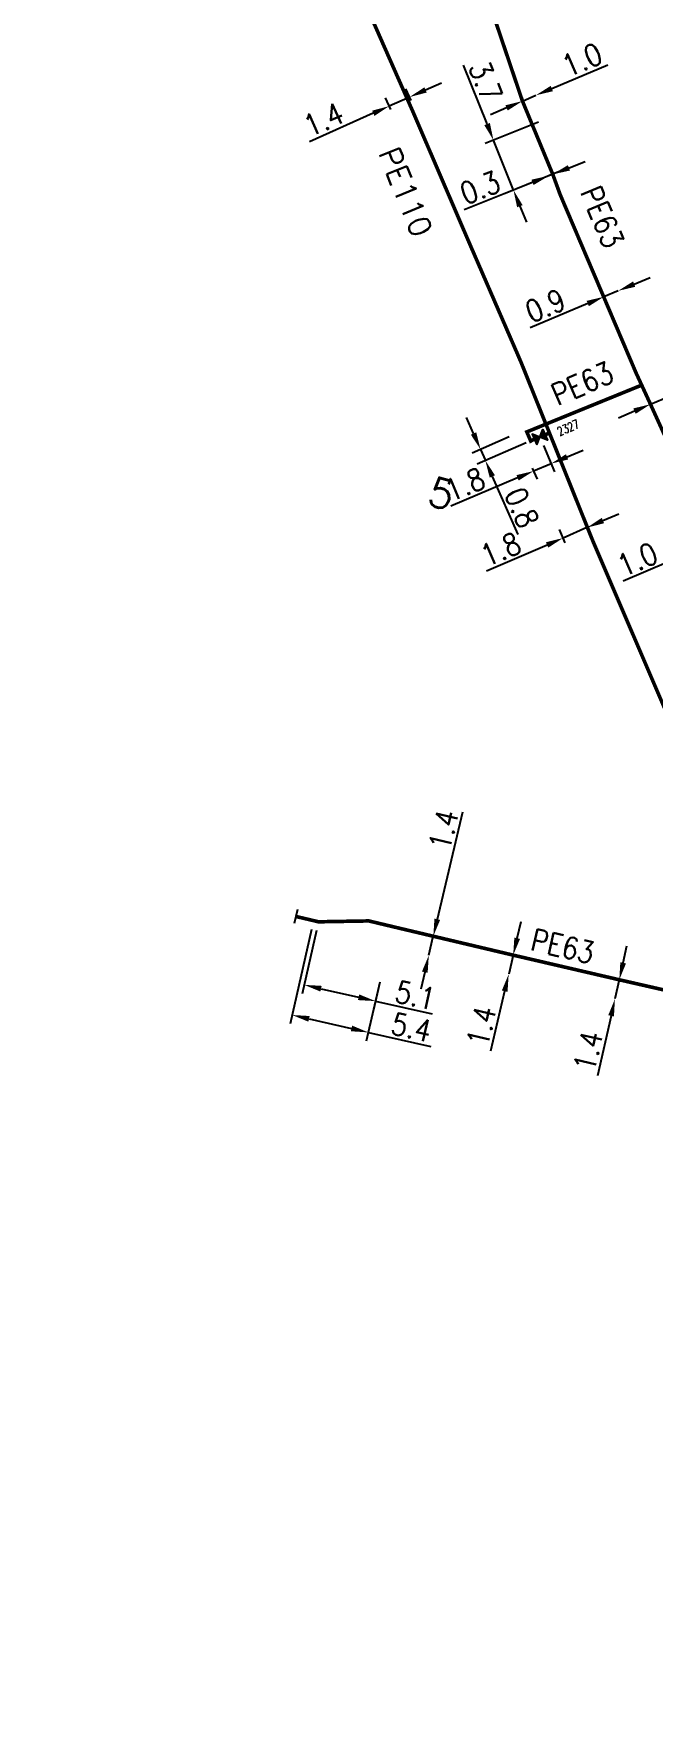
# Model space of a CAD drawing. Header units: millimetres. Extents: x 104988 to 105484, y 137061 to 138000.
# Drawn here: x 105128.6 to 105171.4, y 137511.8 to 137628.8 of the extents above; entities that cross this region are included whole.
import ezdxf
from ezdxf.enums import TextEntityAlignment as Align

# ---------------------------------------------------------------- set-up
doc = ezdxf.new("R2010")
doc.units = ezdxf.units.MM
doc.header["$PDMODE"] = 34
doc.layers.get('0').update_dxf_attribs({"linetype": 'CONTINUOUS'})
doc.layers.get('DEFPOINTS').update_dxf_attribs({"linetype": 'CONTINUOUS'})
for name, color, linetype in [('BB06', 7, 'CONTINUOUS'), ('G_120', 4, 'CONTINUOUS'), ('G_300', 7, 'CONTINUOUS'), ('G_340', 7, 'CONTINUOUS')]:
    doc.layers.add(name, color=color, linetype=linetype)
doc.styles.add('G_ROMANS', font='ROMANS.SHX', dxfattribs={"width": 0.75})
doc.styles.get("Standard").update_dxf_attribs({"font": 'romans.shx', "width": 0.85})
doc.styles.add('STYLE1', font='txt.shx')
doc.linetypes.add('G_TYPB_PE', pattern='A,5,-0.3,["o",Standard,S=1.5,R=0,X=0,Y=-0.5],-1.65', length=6.95)
doc.dimstyles.get("Standard").update_dxf_attribs({"dimtxt": 1.5, "dimasz": 1.2, "dimexe": 0.625, "dimexo": 0.625, "dimgap": 0.25, "dimtad": 1, "dimdec": 1, "dimzin": 0, "dimdsep": 46, "dimtxsty": 'Standard', "dimcen": -0.5, "dimadec": 0, "dimazin": 0, "dimtfac": 1, "dimtdec": 1, "dimtmove": 0, "dimatfit": 3, "dimfxl": 0, "dimtolj": 1, "dimtzin": 0, "dimarcsym": 0})

# ---------------------------------------------------------------- blocks, each defined once
blk = doc.blocks.new('G_300_04')
at = {"linetype": 'Continuous'}
h = blk.add_hatch(color=0, dxfattribs=at)
h.paths.add_polyline_path([(-1, 1), (-1, -1), (0, 0)])
h.paths.add_polyline_path([(1, 1), (0, 0), (1, -1)])
at = {"color": 0, "linetype": 'Continuous', "flags": 128}
blk.add_lwpolyline([(-1, -1), (1, 1), (1, -1), (-1, 1)], close=True, dxfattribs=at)
at = {"color": 0, "linetype": 'Continuous', "style": 'G_ROMANS', "width": 0.75}
blk.add_attdef('NUM', text='', height=1.5, dxfattribs=at).set_placement((0, 2.1), align=Align.MIDDLE_CENTER)
at = {"color": 0, "linetype": 'Continuous', "style": 'G_ROMANS', "width": 0.75, "flags": 3}
for tag, p in [('DEF_LEG', (0, -5)), ('DEF_COUP', (0, -7.5)), ('DEF_TYPE', (0, -10))]:
    blk.add_attdef(tag, text='', height=1.2, dxfattribs=at).set_placement(p, align=Align.MIDDLE)
blk = doc.blocks.new('*D131')
at = {"layer": 'DEFPOINTS', "color": 0, "linetype": 'Continuous', "transparency": 16777216}
for p in [(105153.15, 137623.78), (105153.51, 137622.98), (105154.93, 137623.61)]:
    blk.add_point(p, dxfattribs=at)
at = {"layer": 'G_120', "color": 0, "linetype": 'Continuous', "lineweight": -2, "transparency": 16777216}
for p, q in [((105155.66, 137624.9), (105156.76, 137625.39)), ((105153.26, 137623.55), (105152.9, 137624.35)), ((105154.57, 137624.41), (105153.15, 137623.78)), ((105154.67, 137624.18), (105154.31, 137624.98)), ((105152.06, 137623.29), (105147.65, 137621.32))]:
    blk.add_line(p, q, dxfattribs=at)
at = {"layer": 'G_120', "color": 0, "linetype": 'Continuous', "transparency": 16777216}
for points in [[(105155.58, 137625.08), (105155.75, 137624.72), (105154.57, 137624.41)], [(105151.98, 137623.47), (105152.14, 137623.11), (105153.15, 137623.78)]]:
    blk.add_solid(points, dxfattribs=at)
at = {"layer": 'G_120', "color": 0, "linetype": 'Continuous', "transparency": 16777216, "insert": (105148.63, 137622.86), "char_height": 1.5, "attachment_point": 5, "rotation": 24.0742}
blk.add_mtext('\\A1;1.4', dxfattribs=at)
blk = doc.blocks.new('*D156')
at = {"layer": 'DEFPOINTS', "color": 0, "linetype": 'Continuous', "transparency": 16777216}
for p in [(105165.15, 137593.99), (105167.2, 137593.8), (105165.55, 137593.08)]:
    blk.add_point(p, dxfattribs=at)
at = {"layer": 'G_120', "color": 0, "linetype": 'Continuous', "lineweight": -2, "transparency": 16777216}
for p, q in [((105166.95, 137594.37), (105166.55, 137595.29)), ((105167.9, 137595.19), (105169, 137595.67)), ((105165.3, 137593.65), (105164.9, 137594.57)), ((105166.8, 137594.71), (105165.15, 137593.99)), ((105164.05, 137593.51), (105159.88, 137591.7))]:
    blk.add_line(p, q, dxfattribs=at)
at = {"layer": 'G_120', "color": 0, "linetype": 'Continuous', "transparency": 16777216}
for points in [[(105167.82, 137595.38), (105167.98, 137595.01), (105166.8, 137594.71)], [(105163.97, 137593.7), (105164.13, 137593.33), (105165.15, 137593.99)]]:
    blk.add_solid(points, dxfattribs=at)
at = {"layer": 'G_120', "color": 0, "linetype": 'Continuous', "transparency": 16777216, "insert": (105160.85, 137593.21), "char_height": 1.5, "attachment_point": 5, "rotation": 23.5641}
blk.add_mtext('\\A1;1.8', dxfattribs=at)
blk = doc.blocks.new('*D179')
at = {"layer": 'DEFPOINTS', "color": 0, "linetype": 'Continuous', "transparency": 16777216}
for p in [(105167.96, 137610.62), (105168.95, 137611.04), (105168.95, 137611.04)]:
    blk.add_point(p, dxfattribs=at)
at = {"layer": 'G_120', "color": 0, "linetype": 'Continuous', "lineweight": -2, "transparency": 16777216}
for p, q in [((105170.05, 137611.5), (105171.16, 137611.97)), ((105166.86, 137610.16), (105162.88, 137608.5)), ((105167.72, 137611.2), (105167.72, 137611.2)), ((105168.95, 137611.04), (105167.96, 137610.63))]:
    blk.add_line(p, q, dxfattribs=at)
at = {"layer": 'G_120', "color": 0, "linetype": 'Continuous', "transparency": 16777216}
for points in [[(105169.98, 137611.69), (105170.13, 137611.32), (105168.95, 137611.04)], [(105166.78, 137610.35), (105166.93, 137609.98), (105167.96, 137610.63)]]:
    blk.add_solid(points, dxfattribs=at)
at = {"layer": 'G_120', "color": 0, "linetype": 'Continuous', "transparency": 16777216, "insert": (105163.93, 137610.02), "char_height": 1.5, "attachment_point": 5, "rotation": 22.7363}
blk.add_mtext('\\A1;0.9', dxfattribs=at)
blk = doc.blocks.new('*D213')
at = {"layer": 'DEFPOINTS', "color": 0, "linetype": 'Continuous', "transparency": 16777216}
for p in [(105163.55, 137600.95), (105162.79, 137599.4), (105164.32, 137599.12)]:
    blk.add_point(p, dxfattribs=at)
at = {"layer": 'G_300', "color": 0, "linetype": 'Continuous', "lineweight": -2, "transparency": 16777216}
for p, q in [((105163.79, 137600.38), (105164.56, 137598.55)), ((105165.43, 137599.59), (105166.53, 137600.06)), ((105163.03, 137598.82), (105163.36, 137598.04)), ((105164.32, 137599.12), (105163.12, 137598.61)), ((105162.01, 137598.15), (105157.4, 137596.19))]:
    blk.add_line(p, q, dxfattribs=at)
at = {"layer": 'G_300', "color": 0, "linetype": 'Continuous', "transparency": 16777216}
for points in [[(105165.35, 137599.77), (105165.5, 137599.41), (105164.32, 137599.12)], [(105161.94, 137598.33), (105162.09, 137597.96), (105163.12, 137598.61)]]:
    blk.add_solid(points, dxfattribs=at)
at = {"layer": 'G_300', "color": 0, "linetype": 'Continuous', "transparency": 16777216, "insert": (105158.38, 137597.69), "char_height": 1.5, "attachment_point": 5, "rotation": 22.9414}
blk.add_mtext('\\A1;1.8', dxfattribs=at)
blk = doc.blocks.new('*D214')
at = {"layer": 'DEFPOINTS', "color": 0, "linetype": 'Continuous', "transparency": 16777216}
for p in [(105162, 137601.21), (105163.17, 137600.81), (105159.79, 137599.34)]:
    blk.add_point(p, dxfattribs=at)
at = {"layer": 'G_300', "color": 0, "linetype": 'Continuous', "lineweight": -2, "transparency": 16777216}
for p, q in [((105158.98, 137601.2), (105158.5, 137602.3)), ((105161.43, 137600.96), (105158.88, 137599.85)), ((105162.6, 137600.56), (105159.22, 137599.09)), ((105159.46, 137600.1), (105159.79, 137599.34)), ((105160.27, 137598.24), (105162.02, 137594.23))]:
    blk.add_line(p, q, dxfattribs=at)
at = {"layer": 'G_300', "color": 0, "linetype": 'Continuous', "transparency": 16777216}
for points in [[(105159.16, 137601.28), (105158.79, 137601.12), (105159.46, 137600.1)], [(105160.45, 137598.32), (105160.09, 137598.16), (105159.79, 137599.34)]]:
    blk.add_solid(points, dxfattribs=at)
at = {"layer": 'G_300', "color": 0, "linetype": 'Continuous', "transparency": 16777216, "insert": (105162.3, 137596.09), "char_height": 1.5, "attachment_point": 5, "rotation": 293.5641}
blk.add_mtext('\\A1;0.8', dxfattribs=at)
blk = doc.blocks.new('*D241')
at = {"layer": 'DEFPOINTS', "color": 0, "linetype": 'Continuous', "transparency": 16777216}
for p in [(105171.18, 137603.22), (105172.06, 137603.59), (105172.06, 137603.59)]:
    blk.add_point(p, dxfattribs=at)
at = {"layer": 'G_120', "color": 0, "linetype": 'Continuous', "lineweight": -2, "transparency": 16777216}
for p, q in [((105173.16, 137604.06), (105180.59, 137607.23)), ((105171.18, 137603.22), (105172.06, 137603.59)), ((105170.08, 137602.75), (105168.98, 137602.27))]:
    blk.add_line(p, q, dxfattribs=at)
at = {"layer": 'G_120', "color": 0, "linetype": 'Continuous', "transparency": 16777216}
for points in [[(105173.08, 137604.24), (105173.24, 137603.88), (105172.06, 137603.59)], [(105170, 137602.93), (105170.16, 137602.56), (105171.18, 137603.22)]]:
    blk.add_solid(points, dxfattribs=at)
at = {"layer": 'G_120', "color": 0, "linetype": 'Continuous', "transparency": 16777216, "insert": (105178.82, 137607.57), "char_height": 1.5, "attachment_point": 5, "rotation": 23.1194}
blk.add_mtext('\\A1;1.0', dxfattribs=at)
blk = doc.blocks.new('*D252')
at = {"layer": 'DEFPOINTS', "color": 0, "linetype": 'Continuous', "transparency": 16777216}
for p in [(105176.08, 137593.92), (105175.21, 137593.54), (105175.21, 137593.54)]:
    blk.add_point(p, dxfattribs=at)
at = {"layer": 'G_120', "color": 0, "linetype": 'Continuous', "lineweight": -2, "transparency": 16777216}
for p, q in [((105176.08, 137593.92), (105175.21, 137593.54)), ((105177.19, 137594.39), (105178.29, 137594.86)), ((105174.11, 137593.07), (105169.3, 137591.02))]:
    blk.add_line(p, q, dxfattribs=at)
at = {"layer": 'G_120', "color": 0, "linetype": 'Continuous', "transparency": 16777216}
for points in [[(105177.11, 137594.57), (105177.27, 137594.2), (105176.08, 137593.92)], [(105174.03, 137593.25), (105174.19, 137592.89), (105175.21, 137593.54)]]:
    blk.add_solid(points, dxfattribs=at)
at = {"layer": 'G_120', "color": 0, "linetype": 'Continuous', "transparency": 16777216, "insert": (105170.28, 137592.52), "char_height": 1.5, "attachment_point": 5, "rotation": 23.1279}
blk.add_mtext('\\A1;1.0', dxfattribs=at)
blk = doc.blocks.new('*D336')
at = {"layer": 'DEFPOINTS', "color": 0, "linetype": 'Continuous', "transparency": 16777216}
for p in [(105156.2, 137566.53), (105155.89, 137565.21), (105155.89, 137565.21)]:
    blk.add_point(p, dxfattribs=at)
at = {"layer": 'G_120', "color": 0, "linetype": 'Continuous', "lineweight": -2, "transparency": 16777216}
for p, q in [((105156.48, 137567.69), (105158.24, 137575.11)), ((105155.89, 137565.21), (105156.2, 137566.53)), ((105155.61, 137564.04), (105155.34, 137562.88))]:
    blk.add_line(p, q, dxfattribs=at)
at = {"layer": 'G_120', "color": 0, "linetype": 'Continuous', "transparency": 16777216}
for points in [[(105156.28, 137567.74), (105156.67, 137567.65), (105156.2, 137566.53)], [(105155.42, 137564.09), (105155.81, 137564), (105155.89, 137565.21)]]:
    blk.add_solid(points, dxfattribs=at)
at = {"layer": 'G_120', "color": 0, "linetype": 'Continuous', "transparency": 16777216, "insert": (105156.91, 137573.86), "char_height": 1.5, "attachment_point": 5, "rotation": 76.6655}
blk.add_mtext('\\A1;1.4', dxfattribs=at)
blk = doc.blocks.new('*D337')
at = {"layer": 'DEFPOINTS', "color": 0, "linetype": 'Continuous', "transparency": 16777216}
for p in [(105161.71, 137565.22), (105161.4, 137563.91), (105161.4, 137563.91)]:
    blk.add_point(p, dxfattribs=at)
at = {"layer": 'G_120', "color": 0, "linetype": 'Continuous', "lineweight": -2, "transparency": 16777216}
for p, q in [((105161.99, 137566.39), (105162.26, 137567.55)), ((105161.71, 137565.22), (105161.4, 137563.91)), ((105161.12, 137562.74), (105160.14, 137558.6))]:
    blk.add_line(p, q, dxfattribs=at)
at = {"layer": 'G_120', "color": 0, "linetype": 'Continuous', "transparency": 16777216}
for points in [[(105161.79, 137566.43), (105162.18, 137566.34), (105161.71, 137565.22)], [(105160.93, 137562.78), (105161.32, 137562.69), (105161.4, 137563.91)]]:
    blk.add_solid(points, dxfattribs=at)
at = {"layer": 'G_120', "color": 0, "linetype": 'Continuous', "transparency": 16777216, "insert": (105159.52, 137560.32), "char_height": 1.5, "attachment_point": 5, "rotation": 76.6655}
blk.add_mtext('\\A1;1.4', dxfattribs=at)
blk = doc.blocks.new('*D338')
at = {"layer": 'DEFPOINTS', "color": 0, "linetype": 'Continuous', "transparency": 16777216}
for p in [(105169.03, 137563.52), (105168.73, 137562.2), (105168.73, 137562.2)]:
    blk.add_point(p, dxfattribs=at)
at = {"layer": 'G_120', "color": 0, "linetype": 'Continuous', "lineweight": -2, "transparency": 16777216}
for p, q in [((105169.29, 137564.69), (105169.56, 137565.86)), ((105169.03, 137563.52), (105168.73, 137562.2)), ((105168.46, 137561.03), (105167.52, 137556.89))]:
    blk.add_line(p, q, dxfattribs=at)
at = {"layer": 'G_120', "color": 0, "linetype": 'Continuous', "transparency": 16777216}
for points in [[(105169.1, 137564.73), (105169.49, 137564.65), (105169.03, 137563.52)], [(105168.27, 137561.08), (105168.66, 137560.99), (105168.73, 137562.2)]]:
    blk.add_solid(points, dxfattribs=at)
at = {"layer": 'G_120', "color": 0, "linetype": 'Continuous', "transparency": 16777216, "insert": (105166.88, 137558.6), "char_height": 1.5, "attachment_point": 5, "rotation": 77.2249}
blk.add_mtext('\\A1;1.4', dxfattribs=at)
blk = doc.blocks.new('*D339')
at = {"layer": 'DEFPOINTS', "color": 0, "linetype": 'Continuous', "transparency": 16777216}
for p in [(105148.28, 137567.52), (105152.65, 137563.97), (105152.21, 137562.05)]:
    blk.add_point(p, dxfattribs=at)
at = {"layer": 'G_120', "color": 0, "linetype": 'Continuous', "lineweight": -2, "transparency": 16777216}
for p, q in [((105148.14, 137566.91), (105147.15, 137562.56)), ((105152.51, 137563.36), (105152.07, 137561.44)), ((105148.46, 137562.9), (105151.04, 137562.32)), ((105152.21, 137562.05), (105156.12, 137561.16))]:
    blk.add_line(p, q, dxfattribs=at)
at = {"layer": 'G_120', "color": 0, "linetype": 'Continuous', "transparency": 16777216}
for points in [[(105148.5, 137563.1), (105148.41, 137562.71), (105147.29, 137563.17)], [(105151.09, 137562.51), (105151, 137562.12), (105152.21, 137562.05)]]:
    blk.add_solid(points, dxfattribs=at)
at = {"layer": 'G_120', "color": 0, "linetype": 'Continuous', "transparency": 16777216, "insert": (105154.97, 137562.45), "char_height": 1.5, "attachment_point": 5, "rotation": 347.1735}
blk.add_mtext('\\A1;5.1', dxfattribs=at)
blk = doc.blocks.new('*D340')
at = {"layer": 'DEFPOINTS', "color": 0, "linetype": 'Continuous', "transparency": 16777216}
for p in [(105147.94, 137567.6), (105152.65, 137563.97), (105151.72, 137559.89)]:
    blk.add_point(p, dxfattribs=at)
at = {"layer": 'G_340', "color": 0, "linetype": 'Continuous', "lineweight": -2, "transparency": 16777216}
for p, q in [((105147.8, 137566.99), (105146.32, 137560.48)), ((105152.51, 137563.36), (105151.58, 137559.28)), ((105147.63, 137560.83), (105150.55, 137560.16)), ((105151.72, 137559.89), (105156.04, 137558.91))]:
    blk.add_line(p, q, dxfattribs=at)
at = {"layer": 'G_340', "color": 0, "linetype": 'Continuous', "transparency": 16777216}
for points in [[(105147.67, 137561.02), (105147.58, 137560.63), (105146.46, 137561.09)], [(105150.6, 137560.36), (105150.51, 137559.97), (105151.72, 137559.89)]]:
    blk.add_solid(points, dxfattribs=at)
at = {"layer": 'G_340', "color": 0, "linetype": 'Continuous', "transparency": 16777216, "insert": (105154.69, 137560.24), "char_height": 1.5, "attachment_point": 5, "rotation": 347.1735}
blk.add_mtext('\\A1;5.4', dxfattribs=at)
blk = doc.blocks.new('G_340_07')
at = {"color": 0, "linetype": 'Continuous', "const_width": 0.25, "flags": 128}
blk.add_lwpolyline([(0, 0), (1.25, 0)], dxfattribs=at)
at = {"color": 0, "linetype": 'Continuous', "flags": 128}
blk.add_lwpolyline([(1.25, -0.5), (1.25, 0.5)], dxfattribs=at)
at = {"color": 0, "linetype": 'Continuous', "width": 0.75, "flags": 3}
for tag, p in [('DEF_LEG', (0, -5)), ('DEF_COUP', (0, -7.5)), ('DEF_TYPE', (0, -10))]:
    blk.add_attdef(tag, text='', height=1.2, dxfattribs=at).set_placement(p, align=Align.MIDDLE)
blk = doc.blocks.new('*D378')
at = {"layer": 'DEFPOINTS', "color": 0, "linetype": 'Continuous', "transparency": 16777216}
for p in [(105162.35, 137624.13), (105163.27, 137624.53), (105163.27, 137624.53)]:
    blk.add_point(p, dxfattribs=at)
at = {"layer": 'G_120', "color": 0, "linetype": 'Continuous', "lineweight": -2, "transparency": 16777216}
for p, q in [((105164.38, 137625), (105168.23, 137626.64)), ((105162.35, 137624.13), (105163.27, 137624.53)), ((105161.25, 137623.66), (105160.15, 137623.19))]:
    blk.add_line(p, q, dxfattribs=at)
at = {"layer": 'G_120', "color": 0, "linetype": 'Continuous', "transparency": 16777216}
for points in [[(105161.17, 137623.84), (105161.33, 137623.48), (105162.35, 137624.13)], [(105164.3, 137625.18), (105164.45, 137624.81), (105163.27, 137624.53)]]:
    blk.add_solid(points, dxfattribs=at)
at = {"layer": 'G_120', "color": 0, "linetype": 'Continuous', "transparency": 16777216, "insert": (105166.46, 137626.98), "char_height": 1.5, "attachment_point": 5, "rotation": 23.157}
blk.add_mtext('\\A1;1.0', dxfattribs=at)
blk = doc.blocks.new('*D411')
at = {"layer": 'DEFPOINTS', "color": 0, "linetype": 'Continuous', "transparency": 16777216}
for p in [(105164.05, 137622.9), (105160.35, 137621.43), (105165.42, 137619.47)]:
    blk.add_point(p, dxfattribs=at)
at = {"layer": 'G_120', "color": 0, "linetype": 'Continuous', "lineweight": -2, "transparency": 16777216}
for p, q in [((105159.91, 137622.55), (105158.29, 137626.61)), ((105163.46, 137622.67), (105159.77, 137621.2)), ((105161.73, 137617.99), (105160.35, 137621.43)), ((105164.84, 137619.24), (105161.15, 137617.76)), ((105162.17, 137616.88), (105162.62, 137615.77))]:
    blk.add_line(p, q, dxfattribs=at)
at = {"layer": 'G_120', "color": 0, "linetype": 'Continuous', "transparency": 16777216}
for points in [[(105160.1, 137622.62), (105159.72, 137622.47), (105160.35, 137621.43)], [(105162.36, 137616.95), (105161.98, 137616.81), (105161.73, 137617.99)]]:
    blk.add_solid(points, dxfattribs=at)
at = {"layer": 'G_120', "color": 0, "linetype": 'Continuous', "transparency": 16777216, "insert": (105159.81, 137625.5), "char_height": 1.5, "attachment_point": 5, "rotation": 291.7554}
blk.add_mtext('\\A1;3.7', dxfattribs=at)
blk = doc.blocks.new('*D412')
at = {"layer": 'DEFPOINTS', "color": 0, "linetype": 'Continuous', "transparency": 16777216}
for p in [(105164.16, 137618.97), (105164.16, 137618.97), (105164.44, 137619.08)]:
    blk.add_point(p, dxfattribs=at)
at = {"layer": 'G_120', "color": 0, "linetype": 'Continuous', "lineweight": -2, "transparency": 16777216}
for p, q in [((105165.56, 137619.52), (105166.67, 137619.97)), ((105163.05, 137618.52), (105158.33, 137616.64)), ((105164.44, 137619.08), (105164.16, 137618.97))]:
    blk.add_line(p, q, dxfattribs=at)
at = {"layer": 'G_120', "color": 0, "linetype": 'Continuous', "transparency": 16777216}
for points in [[(105165.48, 137619.71), (105165.63, 137619.34), (105164.44, 137619.08)], [(105162.97, 137618.71), (105163.12, 137618.34), (105164.16, 137618.97)]]:
    blk.add_solid(points, dxfattribs=at)
at = {"layer": 'G_120', "color": 0, "linetype": 'Continuous', "transparency": 16777216, "insert": (105159.43, 137618.16), "char_height": 1.5, "attachment_point": 5, "rotation": 21.7554}
blk.add_mtext('\\A1;0.3', dxfattribs=at)

msp = doc.modelspace()

# ---------------------------------------------------------------- linework, layer by layer
at = {"layer": 'G_120', "linetype": 'G_TYPB_PE', "flags": 128}
for points in [[(105229.32, 137445.03, 0.25, 0.25, 0), (105227.97, 137448.4, 0.25, 0.25, 0), (105221.83, 137462.79, 0.25, 0.25, 0), (105219.12, 137469.21, 0.25, 0.25, 0), (105216.15, 137476.69, 0.25, 0.25, 0), (105215.54, 137478.21, 0.25, 0.25, 0), (105214.5, 137480.84, 0.25, 0.25, 0), (105211.37, 137488.83, 0.25, 0.25, 0), (105210.59, 137490.71, 0.25, 0.25, 0), (105206.03, 137501.73, 0.25, 0.25, 0), (105202.77, 137509.26, 0.25, 0.25, 0), (105199.69, 137516.48, 0.25, 0.25, 0), (105196.67, 137523.35, 0.25, 0.25, 0), (105194.44, 137528.32, 0.25, 0.25, 0), (105190.55, 137537.66, 0.25, 0.25, 0), (105187.83, 137544.73, 0.25, 0.25, 0), (105183.86, 137554.04, 0.25, 0.25, 0), (105183.46, 137554.96, 0.25, 0.25, 0), (105181.68, 137559.16, 0.25, 0.25, 0.055267), (105180.7, 137560.43, 0.25, 0.25, -0.117097), (105178.7, 137563.5, 0.25, 0.25, 0), (105177.82, 137565.99, 0.25, 0.25, -0.180082), (105177.7, 137566.69, 0.25, 0.25, 0), (105178.01, 137568.19, 0.25, 0.25, 0.099562), (105178.02, 137568.77, 0.25, 0.25, 0.04151), (105177.95, 137569.01, 0.25, 0.25, 0), (105176.1, 137573.12, 0.25, 0.25, 0), (105174.78, 137576.12, 0.25, 0.25, 0), (105167.2, 137593.8, 0.25, 0.25, 0), (105162.25, 137606.12, 0.25, 0.25, 0), (105158.65, 137614.42, 0.25, 0.25, 0), (105154.77, 137623.45, 0.25, 0.25, 0), (105151.16, 137631.64, 0.25, 0.25, 0), (105149.56, 137636.09, 0.25, 0.25, 0), (105147.44, 137641.16, 0.25, 0.25, 0), (105144.08, 137649.24, 0.25, 0.25, 0), (105140.66, 137657.26, 0.25, 0.25, 0), (105137.32, 137665.26, 0.25, 0.25, 0), (105135.88, 137668.57, 0.25, 0.25, 0), (105130.79, 137680.71, 0.25, 0.25, 0), (105128.77, 137685.15, 0, 0, 0)], [(105140.53, 137675.28, 0.25, 0.25, 0), (105146.54, 137661.63, 0.25, 0.25, 0), (105152.44, 137649.87, 0.25, 0.25, 0), (105159.98, 137631.15, 0.25, 0.25, 0), (105162.35, 137624.13, 0.25, 0.25, 0), (105164.44, 137619.08, 0.25, 0.25, 0), (105164.95, 137617.68, 0.25, 0.25, 0), (105170.19, 137605.37, 0, 0, 0)]]:
    msp.add_lwpolyline(points, format="xyseb", dxfattribs=at)
at = {"layer": 'G_120', "linetype": 'G_TYPB_PE', "const_width": 0.25, "flags": 128}
for points in [[(105170.19, 137605.37), (105171.18, 137603.22)], [(105163.24, 137600.85), (105162.92, 137600.68), (105162.65, 137601.31), (105170.53, 137604.52)], [(105171.18, 137603.22), (105173.62, 137597.85), (105175.21, 137593.54), (105180.78, 137580.39)], [(105163.91, 137601.11), (105164.21, 137601.23)], [(105147.94, 137567.6), (105148.28, 137567.52), (105151.75, 137567.58), (105153.76, 137567.1), (105161.71, 137565.22), (105169.03, 137563.52), (105177.49, 137561.59), (105177.49, 137561.59), (105179.59, 137560.4), (105180.69, 137559.4), (105181.34, 137559.67)]]:
    msp.add_lwpolyline(points, dxfattribs=at)

# ---------------------------------------------------------------- block references
at = {"layer": 'G_300'}
ref = msp.add_blockref('G_300_04', (105163.55, 137600.95), dxfattribs=dict(at, xscale=0.4, yscale=0.4, zscale=0.4, rotation=23.20213282920104))
ref.add_attrib('NUM', '2327', dxfattribs={"layer": '0', "color": 0, "linetype": 'Continuous', "height": 0.6, "rotation": 23.2021, "style": 'G_ROMANS', "width": 0.75}).set_placement((105165.5, 137601.6), align=Align.MIDDLE_CENTER)
at = {"layer": 'G_340', "rotation": 166.7068398907151}
msp.add_blockref('G_340_07', (105147.94, 137567.6), dxfattribs=at)

# ---------------------------------------------------------------- texts
at = {"layer": 'BB06', "color": 253, "style": 'STYLE1'}
msp.add_text('5', height=2, rotation=344.3982, dxfattribs=at).set_placement((105156.77, 137597.07), align=Align.MIDDLE)
at = {"layer": 'G_120', "linetype": 'Continuous'}
msp.add_text('PE110', height=1.5, rotation=291.9982, dxfattribs=at).set_placement((105151.97, 137620.4), align=Align.BOTTOM_LEFT)
at = {"layer": 'G_120', "linetype": 'Continuous', "width": 0.85}
for rotation, p in [(292.9937, (105165.9, 137617.68)), (23.4635, (105164.96, 137602.68))]:
    msp.add_text('PE63', height=1.5, rotation=rotation, dxfattribs=at).set_placement(p, align=Align.BOTTOM_LEFT)
at = {"layer": 'G_120', "width": 0.85}
msp.add_text('PE63', height=1.5, rotation=346.9213, dxfattribs=at).set_placement((105162.83, 137565.6))

# ---------------------------------------------------------------- dimensions: what is measured, and where the dimension line sits
at = {"layer": 'G_120', "linetype": 'Continuous'}
for base, p1, p2, angle, override, picture, middle in [((105163.27, 137624.53), (105162.35, 137624.13), (105163.27, 137624.53), 203.157, {"dimscale": 1, "dimlfac": 1, "dimlunit": 2, "dimatfit": 0}, '*D378', (105166.85, 137626.06)), ((105160.35, 137621.43), (105165.42, 137619.47), (105164.05, 137622.9), 291.7554, {"dimatfit": 0}, '*D411', (105158.88, 137625.13)), ((105164.16, 137618.97), (105164.44, 137619.08), (105164.16, 137618.97), 21.7554, {"dimatfit": 0}, '*D412', (105159.8, 137617.23))]:
    dim = msp.add_linear_dim(base=base, p1=p1, p2=p2, angle=angle, dimstyle='Standard', override=override, dxfattribs=at)
    dim.commit()
    dim.dimension.update_dxf_attribs({"geometry": picture, "text_midpoint": middle, "dimtype": 160})
for base, p1, p2, angle, text, picture, middle, dimtype in [((105153.15, 137623.78), (105154.93, 137623.61), (105153.51, 137622.98), 204.0742, '1.4', '*D131', (105149.04, 137621.94), 161), ((105168.95, 137611.04), (105167.96, 137610.62), (105168.95, 137611.04), 22.7363, '0.9', '*D179', (105164.31, 137609.1), 160)]:
    dim = msp.add_linear_dim(base=base, p1=p1, p2=p2, angle=angle, text=text, dimstyle='Standard', dxfattribs=at)
    dim.commit()
    dim.dimension.update_dxf_attribs({"geometry": picture, "text_midpoint": middle, "dimtype": dimtype})
for base, p1, p2, angle, picture, middle, dimtype in [((105172.0572, 137603.5896), (105171.1835, 137603.2165), (105172.0572, 137603.5896), 203.1194, '*D241', (105179.2153, 137606.6456), 160), ((105165.15, 137593.99), (105167.2, 137593.8), (105165.55, 137593.08), 203.5641, '*D156', (105161.25, 137592.29), 161), ((105175.2109, 137593.5423), (105176.0845, 137593.9155), (105175.2109, 137593.5423), 23.1279, '*D252', (105170.6751, 137591.6051), 160), ((105155.89, 137565.21), (105156.2, 137566.53), (105155.89, 137565.21), 76.6655, '*D336', (105157.89, 137573.63), 160), ((105152.21, 137562.05), (105148.28, 137567.52), (105152.65, 137563.97), 167.1735, '*D339', (105154.75, 137561.47), 160), ((105161.4001, 137563.9055), (105161.7115, 137565.2191), (105161.4001, 137563.9055), 76.6655, '*D337', (105160.4949, 137560.0863), 160), ((105168.728, 137562.2031), (105169.02652, 137563.51968), (105168.728, 137562.2031), 77.2249, '*D338', (105167.86009, 137558.37526), 160)]:
    dim = msp.add_linear_dim(base=base, p1=p1, p2=p2, angle=angle, dimstyle='Standard', dxfattribs=at)
    dim.commit()
    dim.dimension.update_dxf_attribs({"geometry": picture, "text_midpoint": middle, "dimtype": dimtype})
at = {"layer": 'G_300', "linetype": 'Continuous'}
dim = msp.add_linear_dim(base=(105159.79, 137599.34), p1=(105162, 137601.21), p2=(105163.17, 137600.81), angle=293.5641, dimstyle='Standard', dxfattribs=at)
dim.commit()
dim.dimension.update_dxf_attribs({"geometry": '*D214', "text_midpoint": (105161.38, 137595.69), "dimtype": 160})
dim = msp.add_linear_dim(base=(105164.32, 137599.12), p1=(105162.79, 137599.4), p2=(105163.55, 137600.95), angle=22.9414, text='1.8', dimstyle='Standard', dxfattribs=at)
dim.commit()
dim.dimension.update_dxf_attribs({"geometry": '*D213', "text_midpoint": (105158.77, 137596.77), "dimtype": 160})
at = {"layer": 'G_340', "linetype": 'Continuous'}
dim = msp.add_linear_dim(base=(105151.72, 137559.89), p1=(105147.94, 137567.6), p2=(105152.65, 137563.97), angle=167.1735, dimstyle='Standard', dxfattribs=at)
dim.commit()
dim.dimension.update_dxf_attribs({"geometry": '*D340', "text_midpoint": (105154.47, 137559.27), "dimtype": 160})

doc.saveas('drawing.dxf')
